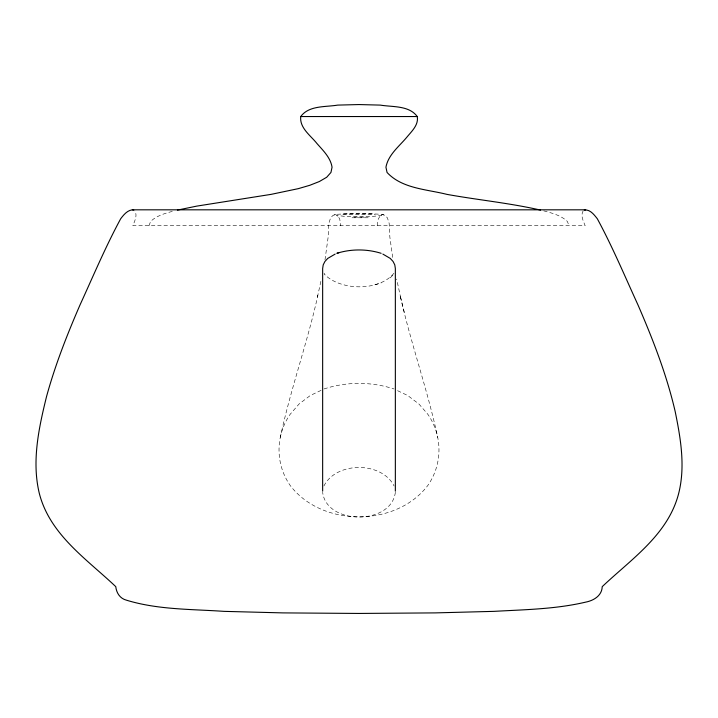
<?xml version="1.0" encoding="UTF-8"?>
<svg xmlns="http://www.w3.org/2000/svg" width="718" height="718" viewBox="0 0 718 718"><rect width="100%" height="100%" fill="white"/><g stroke="black" fill="none" stroke-linecap="round" stroke-linejoin="round"><path stroke-width="0.54" stroke-dasharray="3.59 2.69" d="M377.174 225.721L378.296 218.927L379.984 216.262L379.66 216.576L381.743 215.355L373.764 216.315L359 216.63L344.236 216.315L336.257 215.355L338.34 216.576L338.016 216.262L339.704 218.927L340.826 225.721M395.349 492.279C391.534 525.28 326.466 525.28 322.651 492.279M280.28 437.441C290.44 389.596 307.223 343.303 317.841 295.511L317.185 298.212L321.368 279.042M325.003 259.799L328.153 237.021L328.844 223.307L330.603 217.841L332.955 215.463L336.284 214.305L359 213.228L381.716 214.305L385.045 215.463L387.397 217.841L389.156 223.307L389.847 237.021L392.997 259.799M148.985 225.721L150.627 221.449C157.036 215.292 165.975 213.138 174.294 210.841M323.899 486.005C336.23 461.315 381.77 461.315 394.101 486.005M393.931 273.253C379.14 291.427 341.185 290.745 324.922 274.806M583.187 210.814C580.261 215.463 583.402 221.216 585.17 225.721L132.83 225.721C134.598 221.216 137.739 215.463 134.813 210.814M390.233 277.884L393.078 274.895M321.072 390.368L310.266 395.528L299.02 404.054L290.278 414.142A62.367 62.367 0 0 0 290.278 485.601C322.158 527.245 395.842 527.245 427.722 485.601A62.367 62.367 0 0 0 427.722 414.142L418.98 404.054L407.734 395.528L396.928 390.368M374.904 284.741L381.15 282.946M324.015 388.959C346.597 381.554 371.403 381.554 393.985 388.959M336.284 214.305L334.032 214.87M343.545 213.856L374.455 213.856M342.881 214.547L375.119 214.547M368.181 217.769L349.819 217.769M364.161 217.159L353.839 217.159M543.705 210.841C552.025 213.138 560.964 215.292 567.373 221.449L569.015 225.721M383.968 214.87L381.716 214.305M324.069 273.163L324.922 274.895M404.288 312.276L400.159 295.511C410.786 343.303 427.56 389.596 437.72 437.441M400.815 298.212L396.632 279.042"/><path stroke-width="1.08" d="M395.349 491.184L395.349 268.487L394.783 264.852L393.078 261.469L390.233 258.399L382.856 254.082M540.573 210.105C509.663 203.023 478.017 199.999 446.838 194.354C426.654 189.265 401.999 188.646 387.047 172.446L385.943 167.177C388.241 154.882 398.795 146.696 406.496 137.623C411.36 131.591 418.827 125.103 417.257 116.54C409.054 105.286 392.558 107.162 380.307 105.106L359 104.559L337.693 105.106C325.442 107.162 308.946 105.286 300.743 116.54C299.397 127.975 310.697 135.567 317.033 143.609C323.145 150.592 330.531 157.592 332.057 167.177L330.953 172.446L326.69 177.256L319.366 181.528L309.781 185.298L298.293 188.654L271.162 194.354L196.696 206.129L177.427 210.105M335.144 254.082L327.767 258.399L324.922 261.469L323.217 264.852L322.651 268.487L322.651 491.184M338.932 252.709L336.85 253.31C351.12 248.841 366.88 248.841 381.15 253.31M584.29 210.069C590.016 209.109 594.19 214.799 597.322 218.766C612.409 246.651 624.759 276.035 637.952 304.863C652.922 339.408 666.663 374.688 675.162 411.441C680.655 438.294 685.528 466.574 678.627 493.625C667.964 534.829 631.239 559.107 602.231 586.651C601.935 595.752 593.624 600.661 585.35 602.205C555.454 609.196 524.508 609.645 493.984 611.359L435.117 612.894L359 613.441L282.883 612.894L224.016 611.359C191.491 609.115 157.969 609.842 126.512 600.194C119.915 598.534 116.469 592.924 115.769 586.651C86.761 559.107 50.036 534.829 39.373 493.625C31.547 461.521 38.772 428.125 46.499 396.713C55.098 365.22 67.061 334.776 80.048 304.863C93.241 276.035 105.591 246.651 120.678 218.766C123.613 214.906 127.167 210.41 132.327 209.818L585.673 209.818M300.743 116.54L417.257 116.54M132.327 209.818L133.71 210.069"/></g></svg>
